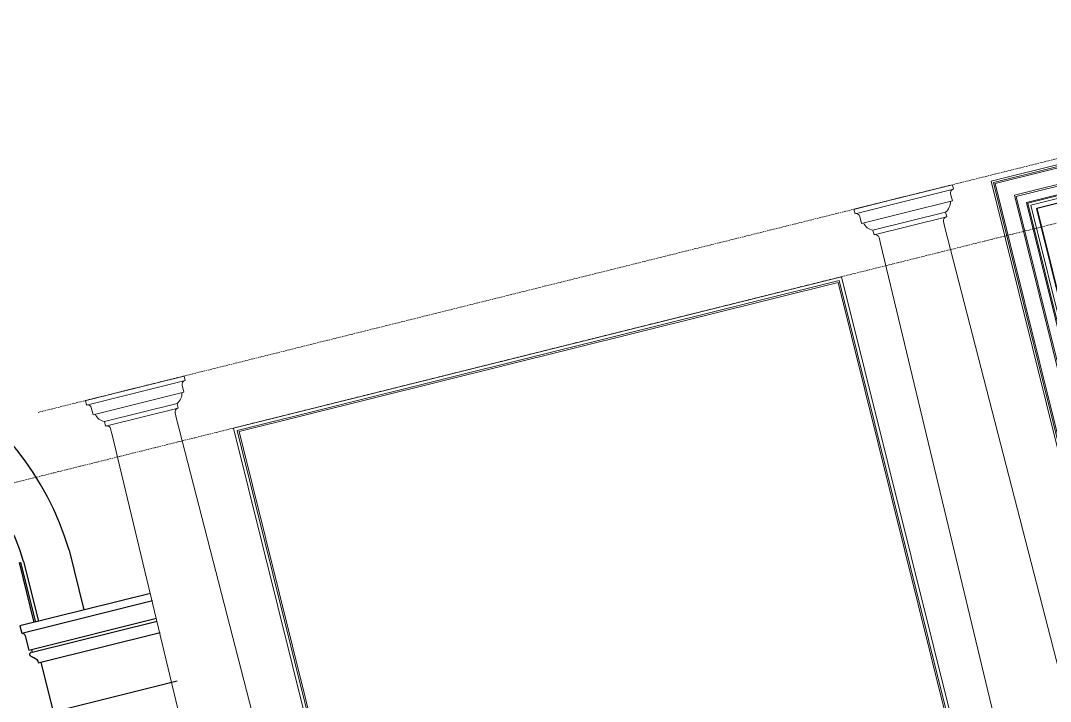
# Model space of a CAD drawing. Header units: inches. Extents: x -207898 to 3408902, y 497526 to 4632928.
# Drawn here: x 297027 to 300325, y 513593 to 515772 of the extents above; entities that cross this region are included whole.
import ezdxf

# ---------------------------------------------------------------- set-up
doc = ezdxf.new("R2010")
doc.units = ezdxf.units.IN
doc.header["$MEASUREMENT"] = 0
doc.linetypes.add('DASHED', pattern=[0.75, 0.5, -0.25])
doc.linetypes.add('HIDDEN', pattern=[0.375, 0.25, -0.125])
for name, color, linetype in [('8', 8, 'Continuous'), ('A-Hidden', 8, 'HIDDEN'), ('A-Plaster', 1, 'Continuous'), ('Ext.Walls', 31, 'Continuous'), ('gypsum', 31, 'Continuous')]:
    doc.layers.add(name, color=color, linetype=linetype)
doc.layers.add('DIM', color=252, linetype='Continuous', lineweight=35)
doc.layers.add('wood ELEVATION 2', color=32, linetype='Continuous', lineweight=18)

# ---------------------------------------------------------------- blocks, each defined once
blk = doc.blocks.new('deco column')
at = {"layer": 'Ext.Walls', "lineweight": 0}
for p, q in [((7577.1, -5087.7, 0), (7252.1, -5087.7, 0)), ((7252.1, -5087.7, 0), (7252.1, -5102.7, 0)), ((7414.6, -5102.7, 0), (7252.1, -5102.7, 0)), ((7414.6, -5102.7, 0), (7577.1, -5102.7, 0)), ((7577.1, -5087.7, 0), (7577.1, -5102.7, 0)), ((7264.6, -5114.3, 0), (7264.6, -5137.7, 0)), ((7414.6, -5137.7, 0), (7264.6, -5137.7, 0)), ((7414.6, -5137.7, 0), (7564.6, -5137.7, 0)), ((7564.6, -5114.3, 0), (7564.6, -5137.7, 0)), ((7414.6, -5167.7, 0), (7294.6, -5167.7, 0)), ((7294.6, -5167.7, 0), (7294.6, -5182.7, 0)), ((7414.6, -5167.7, 0), (7534.6, -5167.7, 0)), ((7534.6, -5167.7, 0), (7534.6, -5182.7, 0)), ((7414.6, -5182.7, 0), (7294.6, -5182.7, 0)), ((7308.3, -5194.9, 0), (7308.3, -5215.2, 0)), ((7414.6, -5182.7, 0), (7534.6, -5182.7, 0)), ((7520.8, -5194.9, 0), (7520.8, -5215.2, 0)), ((7308.3, -5215.2, 0), (7289.6, -7473.4, 0)), ((7520.8, -5215.2, 0), (7539.6, -7473.4, 0))]:
    blk.add_line(p, q, dxfattribs=at)
at = {"layer": 'Ext.Walls', "lineweight": 0, "elevation": 0}
blk.add_lwpolyline([(7414.6, -5087.7), (7254.6, -5087.7)], dxfattribs=at)
at = {"layer": 'Ext.Walls', "lineweight": 0}
for centre, radius, start, end in [((7252.1, -5114.8, 0), 12.4, 2.2566, 75.6666), ((7577, -5114.8, 0), 12.4, 104.3334, 177.7434), ((7312.6, -5129.7, 0), 42.1, 190.9695, 244.5872), ((7516.5, -5129.7, 0), 42.1, 295.4128, 349.0305), ((7295, -5195.7, 0), 13.3, 3.4202, 77.6829), ((7534.1, -5195.7, 0), 13.3, 102.3171, 176.5798)]:
    blk.add_arc(centre, radius, start, end, dxfattribs=at)
blk = doc.blocks.new('door main maj')
at = {"layer": '8', "ltscale": 5, "elevation": 0}
blk.add_lwpolyline([(-20, -120), (-860, -120), (-860, -2741.9), (-20, -2741.9)], close=True, dxfattribs=at)
at = {"layer": 'wood ELEVATION 2'}
blk.add_lwpolyline([(-980.9, 0), (0, 0)], dxfattribs=at)
at = {"layer": 'wood ELEVATION 2', "elevation": 0}
for points in [[(-980.9, 0), (-980.9, -2380.6)], [(-974.9, -2380.6), (-974.9, -6), (0, -6)], [(-970.5, -2380.6), (-970.5, -10.4), (0, -10.4)], [(-919.5, -2380.6), (-919.5, -61.4), (0, -61.4)], [(-914.5, -2380.6), (-914.5, -66.5), (0, -66.5)], [(-887.9, -2380.6), (-887.9, -93), (0, -93)], [(-883.9, -2380.6), (-883.9, -97), (0, -97)], [(-875.9, -2380.6), (-875.9, -105), (0, -105)], [(-860.9, -2380.6), (-860.9, -120), (0, -120)]]:
    blk.add_lwpolyline(points, dxfattribs=at)

msp = doc.modelspace()

# ---------------------------------------------------------------- linework, layer by layer
at = {"layer": 'A-Hidden', "linetype": 'DASHED', "lineweight": 0, "ltscale": 10}
for p, q in [((310128.5, 517763.6, 0), (297083, 514517.9, 0)), ((310176.8, 517569.5, 0), (294444.6, 513655.4, 0)), ((310176.8, 517569.5, 0), (297131.3, 514323.8, 0))]:
    msp.add_line(p, q, dxfattribs=at)
at = {"layer": 'gypsum', "ltscale": 0.5}
for p, q in [((297182.1, 514076.8, 0), (297229.8, 513885.3, 0)), ((297021.8, 514036.9, 0), (297069.5, 513845.5, 0)), ((297026.8, 514038.2, 0), (297074.5, 513846.7, 0)), ((297036.4, 514040.5, 0), (297084, 513849.1, 0)), ((297030.6, 513811.2, 0), (297448.9, 513915.3, 0)), ((297062.1, 513759.1, 0), (297462.4, 513858.7, 0)), ((297064.4, 513750, 0), (297464.6, 513849.6, 0)), ((297091.2, 513717.9, 0), (297473.4, 513812.9, 0))]:
    msp.add_line(p, q, dxfattribs=at)
at = {"layer": 'gypsum', "lineweight": 0, "ltscale": 5, "elevation": 0}
for points in [[(297708.8, 514467.5), (299656.4, 514952.1), (300175.5, 512865.7), (298227.9, 512381.1)], [(297720.9, 514460.2), (299649.1, 514940), (300163.4, 512873), (298235.2, 512393.2)], [(297727, 514456.6), (299645.5, 514933.9), (300157.3, 512876.6), (298238.8, 512399.3)]]:
    msp.add_lwpolyline(points, close=True, dxfattribs=at)
at = {"layer": 'gypsum', "ltscale": 0.5, "elevation": 0}
for points in [[(297182.1, 514076.8, 0.956523), (295362, 513624, 0.946879)], [(297036.4, 514040.5, 0.94797), (295507.6, 513661, 0.946879)], [(297443.4, 513938.5), (297024.9, 513834.4), (297030.6, 513811.2, -0.33014), (297041.4, 513802.4), (297052.7, 513756.7), (297062.1, 513759.1), (297064.4, 513750), (297059.7, 513748.8, 0.637335), (297057.3, 513739.3, 0.035602), (297068.8, 513733.3, -0.242785), (297084.2, 513716.1), (297091.2, 513717.9), (297130.7, 513559.2), (297528.5, 513658.2)]]:
    msp.add_lwpolyline(points, format="xyb", dxfattribs=at)

# ---------------------------------------------------------------- block references
at = {"layer": 'A-Plaster', "rotation": 13.97142328298565}
msp.add_blockref('door main maj', (301087.4, 515494.5, 0), dxfattribs=at)
at = {"layer": 'DIM', "rotation": 13.97142328298587}
for p in [(291430.1, 518354.3, 0), (288968.9, 517742, 0)]:
    msp.add_blockref('deco column', p, dxfattribs=at)

doc.saveas('drawing.dxf')
